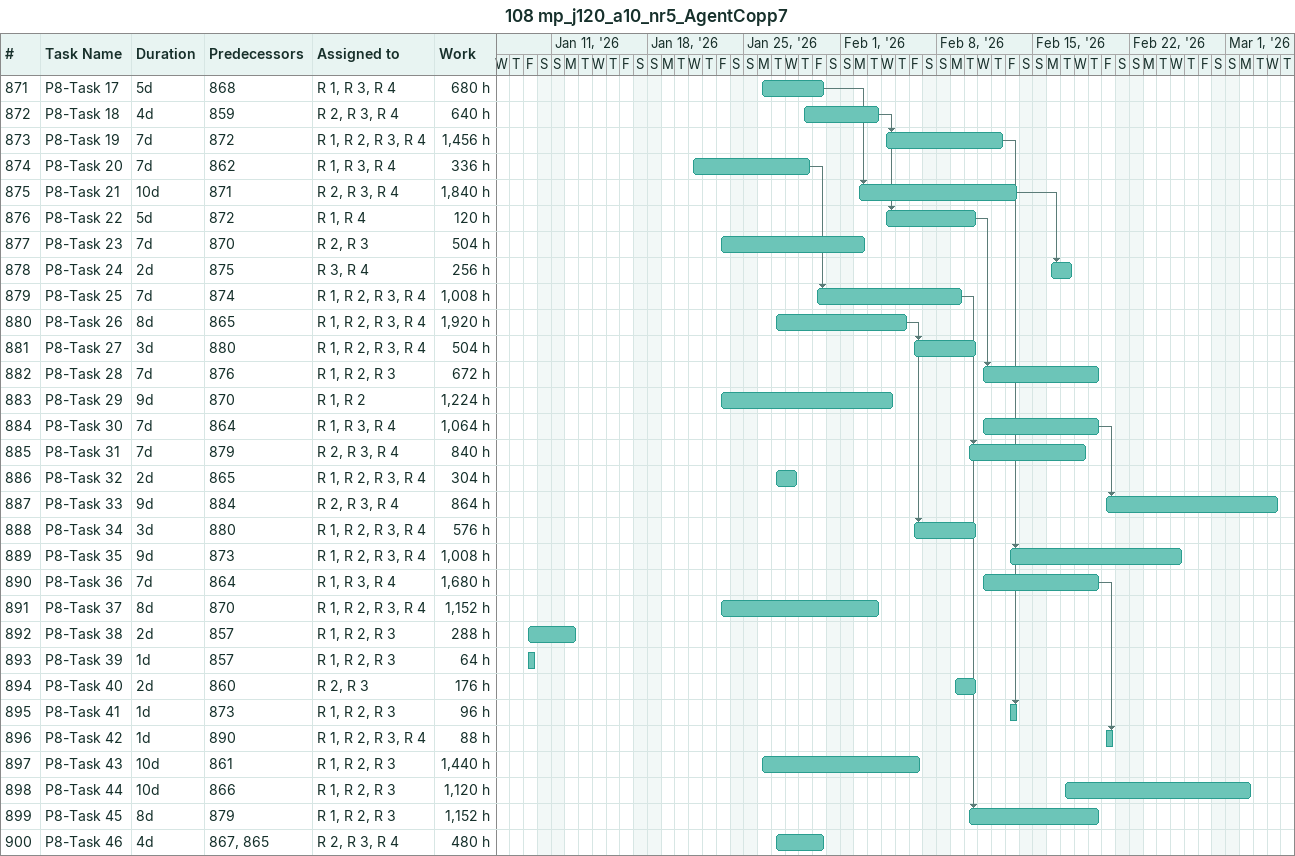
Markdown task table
108 mp_j120_a10_nr5_AgentCopp7

| ID | Task | Duration | Start | Finish | Predecessors | Resources | Work (h) |
|---|---|---|---|---|---|---|---|
| 871 | P8-Task 17 | 5d | 2026-01-26 | 2026-01-30 | 868 | R 1, R 3, R 4 | 680 |
| 872 | P8-Task 18 | 4d | 2026-01-29 | 2026-02-03 | 859 | R 2, R 3, R 4 | 640 |
| 873 | P8-Task 19 | 7d | 2026-02-04 | 2026-02-12 | 872 | R 1, R 2, R 3, R 4 | 1456 |
| 874 | P8-Task 20 | 7d | 2026-01-21 | 2026-01-29 | 862 | R 1, R 3, R 4 | 336 |
| 875 | P8-Task 21 | 10d | 2026-02-02 | 2026-02-13 | 871 | R 2, R 3, R 4 | 1840 |
| 876 | P8-Task 22 | 5d | 2026-02-04 | 2026-02-10 | 872 | R 1, R 4 | 120 |
| 877 | P8-Task 23 | 7d | 2026-01-23 | 2026-02-02 | 870 | R 2, R 3 | 504 |
| 878 | P8-Task 24 | 2d | 2026-02-16 | 2026-02-17 | 875 | R 3, R 4 | 256 |
| 879 | P8-Task 25 | 7d | 2026-01-30 | 2026-02-09 | 874 | R 1, R 2, R 3, R 4 | 1008 |
| 880 | P8-Task 26 | 8d | 2026-01-27 | 2026-02-05 | 865 | R 1, R 2, R 3, R 4 | 1920 |
| 881 | P8-Task 27 | 3d | 2026-02-06 | 2026-02-10 | 880 | R 1, R 2, R 3, R 4 | 504 |
| 882 | P8-Task 28 | 7d | 2026-02-11 | 2026-02-19 | 876 | R 1, R 2, R 3 | 672 |
| 883 | P8-Task 29 | 9d | 2026-01-23 | 2026-02-04 | 870 | R 1, R 2 | 1224 |
| 884 | P8-Task 30 | 7d | 2026-02-11 | 2026-02-19 | 864 | R 1, R 3, R 4 | 1064 |
| 885 | P8-Task 31 | 7d | 2026-02-10 | 2026-02-18 | 879 | R 2, R 3, R 4 | 840 |
| 886 | P8-Task 32 | 2d | 2026-01-27 | 2026-01-28 | 865 | R 1, R 2, R 3, R 4 | 304 |
| 887 | P8-Task 33 | 9d | 2026-02-20 | 2026-03-04 | 884 | R 2, R 3, R 4 | 864 |
| 888 | P8-Task 34 | 3d | 2026-02-06 | 2026-02-10 | 880 | R 1, R 2, R 3, R 4 | 576 |
| 889 | P8-Task 35 | 9d | 2026-02-13 | 2026-02-25 | 873 | R 1, R 2, R 3, R 4 | 1008 |
| 890 | P8-Task 36 | 7d | 2026-02-11 | 2026-02-19 | 864 | R 1, R 3, R 4 | 1680 |
| 891 | P8-Task 37 | 8d | 2026-01-23 | 2026-02-03 | 870 | R 1, R 2, R 3, R 4 | 1152 |
| 892 | P8-Task 38 | 2d | 2026-01-09 | 2026-01-12 | 857 | R 1, R 2, R 3 | 288 |
| 893 | P8-Task 39 | 1d | 2026-01-09 | 2026-01-09 | 857 | R 1, R 2, R 3 | 64 |
| 894 | P8-Task 40 | 2d | 2026-02-09 | 2026-02-10 | 860 | R 2, R 3 | 176 |
| 895 | P8-Task 41 | 1d | 2026-02-13 | 2026-02-13 | 873 | R 1, R 2, R 3 | 96 |
| 896 | P8-Task 42 | 1d | 2026-02-20 | 2026-02-20 | 890 | R 1, R 2, R 3, R 4 | 88 |
| 897 | P8-Task 43 | 10d | 2026-01-26 | 2026-02-06 | 861 | R 1, R 2, R 3 | 1440 |
| 898 | P8-Task 44 | 10d | 2026-02-17 | 2026-03-02 | 866 | R 1, R 2, R 3 | 1120 |
| 899 | P8-Task 45 | 8d | 2026-02-10 | 2026-02-19 | 879 | R 1, R 2, R 3 | 1152 |
| 900 | P8-Task 46 | 4d | 2026-01-27 | 2026-01-30 | 867, 865 | R 2, R 3, R 4 | 480 |
